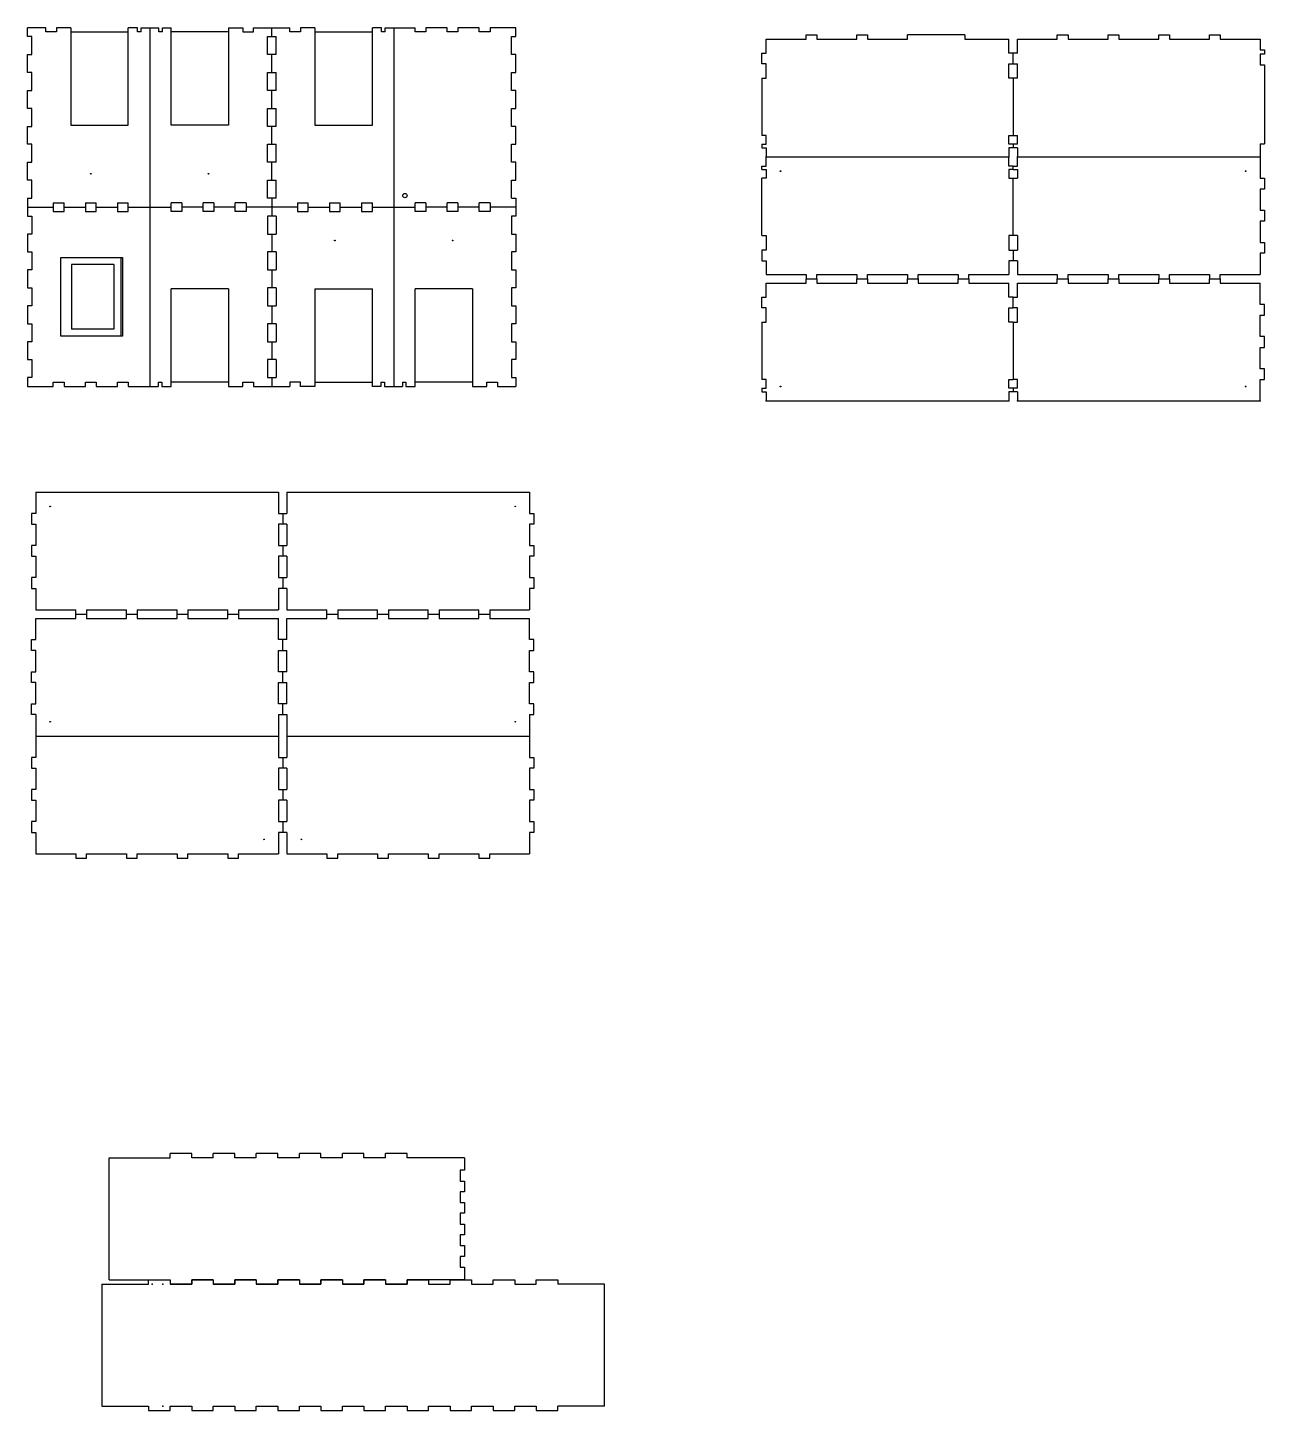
# Model space of a CAD drawing. Header units: centimetres. Extents: x 2033 to 2316, y 2004 to 2206.
# Drawn here: x 2143.6 to 2315.9, y 2013.2 to 2205.8 of the extents above; entities that cross this region are included whole.
import ezdxf

# ---------------------------------------------------------------- set-up
doc = ezdxf.new("R2010")
doc.units = ezdxf.units.CM

msp = doc.modelspace()

# ---------------------------------------------------------------- linework, layer by layer
for p, q in [((2143.62, 2204.57), (2143.62, 2205.82)), ((2146.14, 2205.82), (2143.62, 2205.82)), ((2144.22, 2204.57), (2143.62, 2204.57)), ((2144.22, 2202.07), (2144.22, 2204.57)), ((2146.14, 2205.22), (2146.14, 2205.82)), ((2147.64, 2205.22), (2146.14, 2205.22)), ((2149.64, 2205.82), (2147.64, 2205.82)), ((2147.64, 2205.82), (2147.64, 2205.22)), ((2149.64, 2205.82), (2149.64, 2192.22)), ((2149.64, 2205.22), (2157.64, 2205.22)), ((2157.64, 2192.22), (2157.64, 2205.82)), ((2158.92, 2205.82), (2157.64, 2205.82)), ((2158.92, 2205.22), (2158.92, 2205.82)), ((2159.42, 2205.22), (2158.92, 2205.22)), ((2159.42, 2205.22), (2159.42, 2205.82)), ((2159.42, 2205.82), (2161.89, 2205.82)), ((2160.62, 2205.82), (2160.62, 2155.82)), ((2161.89, 2205.22), (2161.89, 2205.82)), ((2162.39, 2205.22), (2161.89, 2205.22)), ((2162.39, 2205.22), (2162.39, 2205.82)), ((2162.39, 2205.82), (2163.59, 2205.82)), ((2163.59, 2192.22), (2163.59, 2205.82)), ((2171.59, 2205.22), (2163.59, 2205.22)), ((2171.59, 2205.82), (2171.59, 2192.22)), ((2171.59, 2205.82), (2173.59, 2205.82)), ((2173.59, 2205.82), (2173.59, 2205.22)), ((2173.59, 2205.22), (2175.09, 2205.22)), ((2175.09, 2205.22), (2175.09, 2205.82)), ((2175.09, 2205.82), (2180.14, 2205.82)), ((2177.02, 2202.07), (2177.02, 2204.57)), ((2177.02, 2204.57), (2178.22, 2204.57)), ((2177.62, 2204.57), (2177.62, 2205.82)), ((2178.22, 2202.07), (2178.22, 2204.57)), ((2180.14, 2205.22), (2180.14, 2205.82)), ((2181.64, 2205.22), (2180.14, 2205.22)), ((2183.64, 2205.82), (2181.64, 2205.82)), ((2181.64, 2205.82), (2181.64, 2205.22)), ((2183.64, 2205.82), (2183.64, 2192.22)), ((2183.64, 2205.22), (2191.64, 2205.22)), ((2191.64, 2192.22), (2191.64, 2205.82)), ((2192.92, 2205.82), (2191.64, 2205.82)), ((2192.92, 2205.22), (2192.92, 2205.82)), ((2193.42, 2205.22), (2192.92, 2205.22)), ((2193.42, 2205.22), (2193.42, 2205.82)), ((2193.42, 2205.82), (2197.59, 2205.82)), ((2194.62, 2205.82), (2194.62, 2155.82)), ((2197.59, 2205.22), (2197.59, 2205.82)), ((2199.09, 2205.22), (2197.59, 2205.22)), ((2202.07, 2205.82), (2199.09, 2205.82)), ((2199.09, 2205.82), (2199.09, 2205.22)), ((2202.07, 2205.22), (2202.07, 2205.82)), ((2203.57, 2205.22), (2202.07, 2205.22)), ((2206.54, 2205.82), (2203.57, 2205.82)), ((2203.57, 2205.82), (2203.57, 2205.22)), ((2206.54, 2205.22), (2206.54, 2205.82)), ((2208.04, 2205.22), (2206.54, 2205.22)), ((2211.62, 2205.82), (2208.04, 2205.82)), ((2208.04, 2205.82), (2208.04, 2205.22)), ((2211.02, 2202.07), (2211.02, 2204.57)), ((2211.02, 2204.57), (2211.62, 2204.57)), ((2211.62, 2204.57), (2211.62, 2205.82)), ((2246.51, 2204.22), (2252.07, 2204.22)), ((2246.51, 2202.29), (2246.51, 2204.22)), ((2252.07, 2204.22), (2252.07, 2204.82)), ((2252.07, 2204.82), (2253.57, 2204.82)), ((2253.57, 2204.82), (2253.57, 2204.22)), ((2253.57, 2204.22), (2259.13, 2204.22)), ((2259.13, 2204.22), (2259.13, 2204.82)), ((2259.13, 2204.82), (2260.63, 2204.82)), ((2260.63, 2204.82), (2260.63, 2204.22)), ((2260.63, 2204.22), (2266.19, 2204.22)), ((2266.19, 2204.22), (2266.19, 2204.82)), ((2274.19, 2204.82), (2266.19, 2204.82)), ((2274.19, 2204.82), (2274.19, 2204.22)), ((2274.19, 2204.22), (2280.31, 2204.22)), ((2280.31, 2202.29), (2280.31, 2204.22)), ((2281.51, 2204.22), (2287.07, 2204.22)), ((2281.51, 2202.29), (2281.51, 2204.22)), ((2287.07, 2204.22), (2287.07, 2204.82)), ((2287.07, 2204.82), (2288.57, 2204.82)), ((2288.57, 2204.82), (2288.57, 2204.22)), ((2288.57, 2204.22), (2294.13, 2204.22)), ((2294.13, 2204.22), (2294.13, 2204.82)), ((2294.13, 2204.82), (2295.63, 2204.82)), ((2295.63, 2204.82), (2295.63, 2204.22)), ((2295.63, 2204.22), (2301.19, 2204.22)), ((2301.19, 2204.22), (2301.19, 2204.82)), ((2301.19, 2204.82), (2302.69, 2204.82)), ((2302.69, 2204.82), (2302.69, 2204.22)), ((2302.69, 2204.22), (2308.25, 2204.22)), ((2308.25, 2204.22), (2308.25, 2204.82)), ((2308.25, 2204.82), (2309.75, 2204.82)), ((2309.75, 2204.82), (2309.75, 2204.22)), ((2309.75, 2204.22), (2315.31, 2204.22)), ((2315.31, 2204.22), (2315.31, 2202.72)), ((2143.62, 2199.57), (2143.62, 2202.07)), ((2143.62, 2202.07), (2144.22, 2202.07)), ((2178.22, 2202.07), (2177.02, 2202.07)), ((2177.62, 2199.57), (2177.62, 2202.07)), ((2211.62, 2202.07), (2211.02, 2202.07)), ((2211.62, 2199.57), (2211.62, 2202.07)), ((2245.91, 2200.79), (2245.91, 2202.29)), ((2245.91, 2202.29), (2246.51, 2202.29)), ((2281.51, 2202.29), (2280.31, 2202.29)), ((2280.91, 2200.79), (2280.91, 2202.29)), ((2315.31, 2202.72), (2315.91, 2202.72)), ((2315.91, 2202.12), (2315.31, 2202.12)), ((2315.31, 2202.12), (2315.31, 2200.62)), ((2315.91, 2202.72), (2315.91, 2202.12)), ((2246.51, 2200.79), (2245.91, 2200.79)), ((2246.51, 2198.79), (2246.51, 2200.79)), ((2280.31, 2198.79), (2280.31, 2200.79)), ((2280.31, 2200.79), (2281.51, 2200.79)), ((2281.51, 2198.79), (2281.51, 2200.79)), ((2315.31, 2200.62), (2315.91, 2200.62)), ((2315.91, 2200.62), (2315.91, 2189.62)), ((2144.22, 2199.57), (2143.62, 2199.57)), ((2144.22, 2197.07), (2144.22, 2199.57)), ((2177.02, 2197.07), (2177.02, 2199.57)), ((2177.02, 2199.57), (2178.22, 2199.57)), ((2178.22, 2197.07), (2178.22, 2199.57)), ((2211.02, 2197.07), (2211.02, 2199.57)), ((2211.02, 2199.57), (2211.62, 2199.57)), ((2245.91, 2198.79), (2245.91, 2190.79)), ((2245.91, 2198.79), (2246.51, 2198.79)), ((2281.51, 2198.79), (2280.31, 2198.79)), ((2280.91, 2198.79), (2280.91, 2190.79)), ((2143.62, 2194.57), (2143.62, 2197.07)), ((2143.62, 2197.07), (2144.22, 2197.07)), ((2178.22, 2197.07), (2177.02, 2197.07)), ((2177.62, 2194.57), (2177.62, 2197.07)), ((2211.62, 2197.07), (2211.02, 2197.07)), ((2211.62, 2194.57), (2211.62, 2197.07)), ((2144.22, 2194.57), (2143.62, 2194.57)), ((2144.22, 2192.07), (2144.22, 2194.57)), ((2177.02, 2192.07), (2177.02, 2194.57)), ((2177.02, 2194.57), (2178.22, 2194.57)), ((2178.22, 2192.07), (2178.22, 2194.57)), ((2211.02, 2192.07), (2211.02, 2194.57)), ((2211.02, 2194.57), (2211.62, 2194.57)), ((2143.62, 2189.57), (2143.62, 2192.07)), ((2143.62, 2192.07), (2144.22, 2192.07)), ((2149.64, 2192.22), (2157.64, 2192.22)), ((2171.59, 2192.22), (2163.59, 2192.22)), ((2178.22, 2192.07), (2177.02, 2192.07)), ((2177.62, 2189.57), (2177.62, 2192.07)), ((2183.64, 2192.22), (2191.64, 2192.22)), ((2211.62, 2192.07), (2211.02, 2192.07)), ((2211.62, 2189.57), (2211.62, 2192.07)), ((2246.51, 2190.79), (2245.91, 2190.79)), ((2246.51, 2189.59), (2246.51, 2190.79)), ((2280.31, 2190.79), (2281.51, 2190.79)), ((2280.31, 2189.59), (2280.31, 2190.79)), ((2281.51, 2189.59), (2281.51, 2190.79)), ((2144.22, 2189.57), (2143.62, 2189.57)), ((2144.22, 2187.07), (2144.22, 2189.57)), ((2177.02, 2187.07), (2177.02, 2189.57)), ((2177.02, 2189.57), (2178.22, 2189.57)), ((2178.22, 2187.07), (2178.22, 2189.57)), ((2211.02, 2187.07), (2211.02, 2189.57)), ((2211.02, 2189.57), (2211.62, 2189.57)), ((2245.91, 2189.59), (2245.91, 2189.09)), ((2245.91, 2189.59), (2246.51, 2189.59)), ((2245.91, 2189.09), (2246.51, 2189.09)), ((2246.51, 2189.09), (2246.51, 2187.82)), ((2281.51, 2189.59), (2280.31, 2189.59)), ((2281.51, 2189.09), (2280.31, 2189.09)), ((2280.31, 2189.09), (2280.31, 2187.82)), ((2280.91, 2189.59), (2280.91, 2189.09)), ((2281.51, 2189.09), (2281.51, 2187.82)), ((2315.31, 2189.62), (2315.31, 2187.82)), ((2315.31, 2189.62), (2315.91, 2189.62)), ((2143.62, 2184.57), (2143.62, 2187.07)), ((2143.62, 2187.07), (2144.22, 2187.07)), ((2178.22, 2187.07), (2177.02, 2187.07)), ((2177.62, 2184.57), (2177.62, 2187.07)), ((2211.62, 2187.07), (2211.02, 2187.07)), ((2211.62, 2184.57), (2211.62, 2187.07)), ((2246.51, 2187.82), (2280.31, 2187.82)), ((2246.51, 2186.54), (2246.51, 2187.82)), ((2280.31, 2186.54), (2280.31, 2187.82)), ((2281.51, 2187.82), (2315.31, 2187.82)), ((2281.51, 2186.54), (2281.51, 2187.82)), ((2315.31, 2187.82), (2315.31, 2184.84)), ((2245.91, 2186.04), (2245.91, 2186.54)), ((2245.91, 2186.54), (2246.51, 2186.54)), ((2245.91, 2186.04), (2246.51, 2186.04)), ((2246.51, 2184.84), (2245.91, 2184.84)), ((2245.91, 2176.84), (2245.91, 2184.84)), ((2246.51, 2186.04), (2246.51, 2184.84)), ((2280.91, 2186.54), (2280.31, 2186.54)), ((2280.91, 2186.04), (2280.31, 2186.04)), ((2280.31, 2186.04), (2280.31, 2184.84)), ((2280.31, 2184.84), (2281.51, 2184.84)), ((2280.91, 2186.04), (2280.91, 2186.54)), ((2280.91, 2186.54), (2281.51, 2186.54)), ((2280.91, 2186.04), (2281.51, 2186.04)), ((2280.91, 2176.84), (2280.91, 2184.84)), ((2281.51, 2186.04), (2281.51, 2184.84)), ((2315.31, 2184.84), (2315.91, 2184.84)), ((2315.91, 2184.84), (2315.91, 2183.34)), ((2144.22, 2184.57), (2143.62, 2184.57)), ((2144.22, 2182.07), (2144.22, 2184.57)), ((2177.02, 2182.07), (2177.02, 2184.57)), ((2177.02, 2184.57), (2178.22, 2184.57)), ((2178.22, 2182.07), (2178.22, 2184.57)), ((2211.02, 2182.07), (2211.02, 2184.57)), ((2211.02, 2184.57), (2211.62, 2184.57)), ((2315.91, 2183.34), (2315.31, 2183.34)), ((2315.31, 2183.34), (2315.31, 2180.37)), ((2143.62, 2182.07), (2143.62, 2179.57)), ((2143.62, 2182.07), (2144.22, 2182.07)), ((2147.19, 2181.42), (2147.19, 2180.22)), ((2147.19, 2181.42), (2148.69, 2181.42)), ((2148.69, 2180.22), (2148.69, 2181.42)), ((2151.67, 2181.42), (2151.67, 2180.22)), ((2151.67, 2181.42), (2153.17, 2181.42)), ((2153.17, 2180.22), (2153.17, 2181.42)), ((2156.14, 2181.42), (2156.14, 2180.22)), ((2156.14, 2181.42), (2157.64, 2181.42)), ((2157.64, 2180.22), (2157.64, 2181.42)), ((2163.59, 2180.22), (2163.59, 2181.42)), ((2165.09, 2181.42), (2163.59, 2181.42)), ((2165.09, 2181.42), (2165.09, 2180.22)), ((2168.07, 2180.22), (2168.07, 2181.42)), ((2169.57, 2181.42), (2168.07, 2181.42)), ((2169.57, 2181.42), (2169.57, 2180.22)), ((2172.54, 2180.22), (2172.54, 2181.42)), ((2174.04, 2181.42), (2172.54, 2181.42)), ((2174.04, 2181.42), (2174.04, 2180.22)), ((2178.22, 2182.07), (2177.02, 2182.07)), ((2177.62, 2182.07), (2177.62, 2179.57)), ((2181.19, 2181.42), (2181.19, 2180.22)), ((2181.19, 2181.42), (2182.69, 2181.42)), ((2182.69, 2180.22), (2182.69, 2181.42)), ((2185.67, 2181.42), (2185.67, 2180.22)), ((2185.67, 2181.42), (2187.17, 2181.42)), ((2187.17, 2180.22), (2187.17, 2181.42)), ((2190.14, 2181.42), (2190.14, 2180.22)), ((2190.14, 2181.42), (2191.64, 2181.42)), ((2191.64, 2180.22), (2191.64, 2181.42)), ((2197.59, 2180.22), (2197.59, 2181.42)), ((2199.09, 2181.42), (2197.59, 2181.42)), ((2199.09, 2181.42), (2199.09, 2180.22)), ((2202.07, 2180.22), (2202.07, 2181.42)), ((2203.57, 2181.42), (2202.07, 2181.42)), ((2203.57, 2181.42), (2203.57, 2180.22)), ((2206.54, 2180.22), (2206.54, 2181.42)), ((2208.04, 2181.42), (2206.54, 2181.42)), ((2208.04, 2181.42), (2208.04, 2180.22)), ((2211.02, 2182.07), (2211.62, 2182.07)), ((2211.62, 2182.07), (2211.62, 2179.57)), ((2143.62, 2180.82), (2147.19, 2180.82)), ((2143.62, 2179.57), (2144.22, 2179.57)), ((2144.22, 2179.57), (2144.22, 2177.07)), ((2147.19, 2180.22), (2148.69, 2180.22)), ((2148.69, 2180.82), (2151.67, 2180.82)), ((2151.67, 2180.22), (2153.17, 2180.22)), ((2153.17, 2180.82), (2156.14, 2180.82)), ((2156.14, 2180.22), (2157.64, 2180.22)), ((2157.64, 2180.82), (2163.59, 2180.82)), ((2165.09, 2180.22), (2163.59, 2180.22)), ((2168.07, 2180.82), (2165.09, 2180.82)), ((2169.57, 2180.22), (2168.07, 2180.22)), ((2172.54, 2180.82), (2169.57, 2180.82)), ((2174.04, 2180.22), (2172.54, 2180.22)), ((2181.19, 2180.82), (2174.04, 2180.82)), ((2178.22, 2179.57), (2177.02, 2179.57)), ((2177.02, 2179.57), (2177.02, 2177.07)), ((2178.22, 2179.57), (2178.22, 2177.07)), ((2181.19, 2180.22), (2182.69, 2180.22)), ((2182.69, 2180.82), (2185.67, 2180.82)), ((2185.67, 2180.22), (2187.17, 2180.22)), ((2187.17, 2180.82), (2190.14, 2180.82)), ((2190.14, 2180.22), (2191.64, 2180.22)), ((2191.64, 2180.82), (2197.59, 2180.82)), ((2199.09, 2180.22), (2197.59, 2180.22)), ((2202.07, 2180.82), (2199.09, 2180.82)), ((2203.57, 2180.22), (2202.07, 2180.22)), ((2206.54, 2180.82), (2203.57, 2180.82)), ((2208.04, 2180.22), (2206.54, 2180.22)), ((2211.62, 2180.82), (2208.04, 2180.82)), ((2211.62, 2179.57), (2211.02, 2179.57)), ((2211.02, 2179.57), (2211.02, 2177.07)), ((2315.31, 2180.37), (2315.91, 2180.37)), ((2315.91, 2180.37), (2315.91, 2178.87)), ((2144.22, 2177.07), (2143.62, 2177.07)), ((2143.62, 2177.07), (2143.62, 2174.57)), ((2177.02, 2177.07), (2178.22, 2177.07)), ((2177.62, 2177.07), (2177.62, 2174.57)), ((2211.02, 2177.07), (2211.62, 2177.07)), ((2211.62, 2177.07), (2211.62, 2174.57)), ((2315.91, 2178.87), (2315.31, 2178.87)), ((2315.31, 2178.87), (2315.31, 2175.89)), ((2245.91, 2176.84), (2246.51, 2176.84)), ((2246.51, 2176.84), (2246.51, 2174.84)), ((2281.51, 2176.84), (2280.31, 2176.84)), ((2280.31, 2176.84), (2280.31, 2174.84)), ((2281.51, 2176.84), (2281.51, 2174.84)), ((2315.31, 2175.89), (2315.91, 2175.89)), ((2315.91, 2175.89), (2315.91, 2174.39)), ((2143.62, 2174.57), (2144.22, 2174.57)), ((2144.22, 2174.57), (2144.22, 2172.07)), ((2148.22, 2162.82), (2148.22, 2173.82)), ((2148.22, 2173.82), (2156.82, 2173.82)), ((2156.62, 2173.82), (2156.62, 2162.82)), ((2156.82, 2173.82), (2156.82, 2162.82)), ((2178.22, 2174.57), (2177.02, 2174.57)), ((2177.02, 2174.57), (2177.02, 2172.07)), ((2178.22, 2174.57), (2178.22, 2172.07)), ((2211.62, 2174.57), (2211.02, 2174.57)), ((2211.02, 2174.57), (2211.02, 2172.07)), ((2246.51, 2174.84), (2245.91, 2174.84)), ((2245.91, 2174.84), (2245.91, 2173.34)), ((2245.91, 2173.34), (2246.51, 2173.34)), ((2246.51, 2173.34), (2246.51, 2171.42)), ((2280.31, 2174.84), (2281.51, 2174.84)), ((2281.51, 2173.34), (2280.31, 2173.34)), ((2280.31, 2173.34), (2280.31, 2171.42)), ((2280.91, 2174.84), (2280.91, 2173.34)), ((2281.51, 2173.34), (2281.51, 2171.42)), ((2315.91, 2174.39), (2315.31, 2174.39)), ((2315.31, 2174.39), (2315.31, 2171.42)), ((2144.22, 2172.07), (2143.62, 2172.07)), ((2143.62, 2172.07), (2143.62, 2169.57)), ((2155.62, 2172.82), (2149.72, 2172.82)), ((2149.72, 2172.82), (2149.72, 2163.82)), ((2155.62, 2172.82), (2155.62, 2163.82)), ((2177.02, 2172.07), (2178.22, 2172.07)), ((2177.62, 2172.07), (2177.62, 2169.57)), ((2211.02, 2172.07), (2211.62, 2172.07)), ((2211.62, 2172.07), (2211.62, 2169.57)), ((2246.51, 2171.42), (2252.07, 2171.42)), ((2252.07, 2171.42), (2252.07, 2170.82)), ((2253.57, 2170.82), (2253.57, 2171.42)), ((2253.57, 2171.42), (2259.13, 2171.42)), ((2259.13, 2171.42), (2259.13, 2170.82)), ((2260.63, 2170.82), (2260.63, 2171.42)), ((2260.63, 2171.42), (2266.19, 2171.42)), ((2266.19, 2171.42), (2266.19, 2170.82)), ((2267.69, 2170.82), (2267.69, 2171.42)), ((2267.69, 2171.42), (2273.25, 2171.42)), ((2273.25, 2171.42), (2273.25, 2170.82)), ((2274.75, 2170.82), (2274.75, 2171.42)), ((2274.75, 2171.42), (2280.31, 2171.42)), ((2281.51, 2171.42), (2287.07, 2171.42)), ((2287.07, 2171.42), (2287.07, 2170.82)), ((2288.57, 2170.82), (2288.57, 2171.42)), ((2288.57, 2171.42), (2294.13, 2171.42)), ((2294.13, 2171.42), (2294.13, 2170.82)), ((2295.63, 2170.82), (2295.63, 2171.42)), ((2295.63, 2171.42), (2301.19, 2171.42)), ((2301.19, 2171.42), (2301.19, 2170.82)), ((2302.69, 2170.82), (2302.69, 2171.42)), ((2302.69, 2171.42), (2308.25, 2171.42)), ((2308.25, 2171.42), (2308.25, 2170.82)), ((2309.75, 2170.82), (2309.75, 2171.42)), ((2309.75, 2171.42), (2315.31, 2171.42)), ((2143.62, 2169.57), (2144.22, 2169.57)), ((2144.22, 2169.57), (2144.22, 2167.07)), ((2163.59, 2155.82), (2163.59, 2169.42)), ((2171.59, 2169.42), (2163.59, 2169.42)), ((2171.59, 2169.42), (2171.59, 2155.82)), ((2178.22, 2169.57), (2177.02, 2169.57)), ((2177.02, 2169.57), (2177.02, 2167.07)), ((2178.22, 2169.57), (2178.22, 2167.07)), ((2183.64, 2169.42), (2191.64, 2169.42)), ((2183.64, 2169.42), (2183.64, 2155.82)), ((2191.64, 2155.82), (2191.64, 2169.42)), ((2197.59, 2155.82), (2197.59, 2169.42)), ((2205.59, 2169.42), (2197.59, 2169.42)), ((2205.59, 2169.42), (2205.59, 2155.82)), ((2211.62, 2169.57), (2211.02, 2169.57)), ((2211.02, 2169.57), (2211.02, 2167.07)), ((2246.51, 2170.22), (2252.07, 2170.22)), ((2246.51, 2168.29), (2246.51, 2170.22)), ((2252.07, 2170.82), (2253.57, 2170.82)), ((2252.07, 2170.22), (2252.07, 2170.82)), ((2253.57, 2170.82), (2253.57, 2170.22)), ((2253.57, 2170.22), (2259.13, 2170.22)), ((2259.13, 2170.82), (2260.63, 2170.82)), ((2259.13, 2170.22), (2259.13, 2170.82)), ((2260.63, 2170.82), (2260.63, 2170.22)), ((2260.63, 2170.22), (2266.19, 2170.22)), ((2266.19, 2170.82), (2267.69, 2170.82)), ((2266.19, 2170.22), (2266.19, 2170.82)), ((2267.69, 2170.82), (2267.69, 2170.22)), ((2267.69, 2170.22), (2273.25, 2170.22)), ((2273.25, 2170.82), (2274.75, 2170.82)), ((2273.25, 2170.22), (2273.25, 2170.82)), ((2274.75, 2170.82), (2274.75, 2170.22)), ((2274.75, 2170.22), (2280.31, 2170.22)), ((2280.31, 2168.29), (2280.31, 2170.22)), ((2281.51, 2170.22), (2287.07, 2170.22)), ((2281.51, 2168.29), (2281.51, 2170.22)), ((2287.07, 2170.82), (2288.57, 2170.82)), ((2287.07, 2170.22), (2287.07, 2170.82)), ((2288.57, 2170.82), (2288.57, 2170.22)), ((2288.57, 2170.22), (2294.13, 2170.22)), ((2294.13, 2170.82), (2295.63, 2170.82)), ((2294.13, 2170.22), (2294.13, 2170.82)), ((2295.63, 2170.82), (2295.63, 2170.22)), ((2295.63, 2170.22), (2301.19, 2170.22)), ((2301.19, 2170.82), (2302.69, 2170.82)), ((2301.19, 2170.22), (2301.19, 2170.82)), ((2302.69, 2170.82), (2302.69, 2170.22)), ((2302.69, 2170.22), (2308.25, 2170.22)), ((2308.25, 2170.82), (2309.75, 2170.82)), ((2308.25, 2170.22), (2308.25, 2170.82)), ((2309.75, 2170.82), (2309.75, 2170.22)), ((2309.75, 2170.22), (2315.31, 2170.22)), ((2315.31, 2167.24), (2315.31, 2170.22)), ((2245.91, 2166.79), (2245.91, 2168.29)), ((2245.91, 2168.29), (2246.51, 2168.29)), ((2280.91, 2168.29), (2280.31, 2168.29)), ((2280.91, 2166.79), (2280.91, 2168.29)), ((2280.91, 2168.29), (2281.51, 2168.29)), ((2144.22, 2167.07), (2143.62, 2167.07)), ((2143.62, 2167.07), (2143.62, 2164.57)), ((2177.02, 2167.07), (2178.22, 2167.07)), ((2177.62, 2167.07), (2177.62, 2164.57)), ((2211.02, 2167.07), (2211.62, 2167.07)), ((2211.62, 2167.07), (2211.62, 2164.57)), ((2246.51, 2166.79), (2245.91, 2166.79)), ((2246.51, 2164.79), (2246.51, 2166.79)), ((2280.31, 2164.79), (2280.31, 2166.79)), ((2280.31, 2166.79), (2280.91, 2166.79)), ((2281.51, 2166.79), (2280.91, 2166.79)), ((2281.51, 2164.79), (2281.51, 2166.79)), ((2315.91, 2167.24), (2315.31, 2167.24)), ((2315.31, 2162.77), (2315.31, 2165.74)), ((2315.31, 2165.74), (2315.91, 2165.74)), ((2315.91, 2165.74), (2315.91, 2167.24)), ((2143.62, 2164.57), (2144.22, 2164.57)), ((2144.22, 2164.57), (2144.22, 2162.07)), ((2155.62, 2163.82), (2149.72, 2163.82)), ((2178.22, 2164.57), (2177.02, 2164.57)), ((2177.02, 2164.57), (2177.02, 2162.07)), ((2178.22, 2164.57), (2178.22, 2162.07)), ((2211.62, 2164.57), (2211.02, 2164.57)), ((2211.02, 2164.57), (2211.02, 2162.07)), ((2245.91, 2164.79), (2245.91, 2156.79)), ((2245.91, 2164.79), (2246.51, 2164.79)), ((2280.91, 2164.79), (2280.31, 2164.79)), ((2280.91, 2164.79), (2280.91, 2156.79)), ((2280.91, 2164.79), (2281.51, 2164.79)), ((2144.22, 2162.07), (2143.62, 2162.07)), ((2143.62, 2162.07), (2143.62, 2159.57)), ((2156.82, 2162.82), (2148.22, 2162.82)), ((2177.02, 2162.07), (2178.22, 2162.07)), ((2177.62, 2162.07), (2177.62, 2159.57)), ((2211.02, 2162.07), (2211.62, 2162.07)), ((2211.62, 2162.07), (2211.62, 2159.57)), ((2315.91, 2162.77), (2315.31, 2162.77)), ((2315.91, 2161.27), (2315.91, 2162.77)), ((2315.31, 2158.29), (2315.31, 2161.27)), ((2315.31, 2161.27), (2315.91, 2161.27)), ((2143.62, 2159.57), (2144.22, 2159.57)), ((2144.22, 2159.57), (2144.22, 2157.07)), ((2178.22, 2159.57), (2177.02, 2159.57)), ((2177.02, 2159.57), (2177.02, 2157.07)), ((2178.22, 2159.57), (2178.22, 2157.07)), ((2211.62, 2159.57), (2211.02, 2159.57)), ((2211.02, 2159.57), (2211.02, 2157.07)), ((2315.91, 2158.29), (2315.31, 2158.29)), ((2315.91, 2156.79), (2315.91, 2158.29)), ((2144.22, 2157.07), (2143.62, 2157.07)), ((2143.62, 2157.07), (2143.62, 2155.82)), ((2143.62, 2155.82), (2147.19, 2155.82)), ((2147.19, 2155.82), (2147.19, 2156.42)), ((2147.19, 2156.42), (2148.69, 2156.42)), ((2148.69, 2156.42), (2148.69, 2155.82)), ((2148.69, 2155.82), (2151.67, 2155.82)), ((2151.67, 2155.82), (2151.67, 2156.42)), ((2151.67, 2156.42), (2153.17, 2156.42)), ((2153.17, 2156.42), (2153.17, 2155.82)), ((2153.17, 2155.82), (2156.14, 2155.82)), ((2156.14, 2155.82), (2156.14, 2156.42)), ((2156.14, 2156.42), (2157.64, 2156.42)), ((2157.64, 2156.42), (2157.64, 2155.82)), ((2157.64, 2155.82), (2161.82, 2155.82)), ((2161.82, 2156.42), (2162.32, 2156.42)), ((2161.82, 2156.42), (2161.82, 2155.82)), ((2162.32, 2156.42), (2162.32, 2155.82)), ((2162.32, 2155.82), (2163.59, 2155.82)), ((2171.59, 2156.42), (2163.59, 2156.42)), ((2171.59, 2155.82), (2173.59, 2155.82)), ((2173.59, 2155.82), (2173.59, 2156.42)), ((2173.59, 2156.42), (2175.09, 2156.42)), ((2175.09, 2156.42), (2175.09, 2155.82)), ((2175.09, 2155.82), (2180.14, 2155.82)), ((2177.02, 2157.07), (2178.22, 2157.07)), ((2177.62, 2157.07), (2177.62, 2155.82)), ((2181.64, 2156.42), (2180.14, 2156.42)), ((2180.14, 2156.42), (2180.14, 2155.82)), ((2181.64, 2155.82), (2181.64, 2156.42)), ((2183.64, 2155.82), (2181.64, 2155.82)), ((2183.64, 2156.42), (2191.64, 2156.42)), ((2192.84, 2155.82), (2191.64, 2155.82)), ((2192.84, 2156.42), (2193.34, 2156.42)), ((2192.84, 2156.42), (2192.84, 2155.82)), ((2193.34, 2156.42), (2193.34, 2155.82)), ((2193.34, 2155.82), (2195.82, 2155.82)), ((2195.82, 2156.42), (2196.32, 2156.42)), ((2195.82, 2156.42), (2195.82, 2155.82)), ((2196.32, 2156.42), (2196.32, 2155.82)), ((2196.32, 2155.82), (2197.59, 2155.82)), ((2205.59, 2156.42), (2197.59, 2156.42)), ((2205.59, 2155.82), (2207.59, 2155.82)), ((2207.59, 2155.82), (2207.59, 2156.42)), ((2207.59, 2156.42), (2209.09, 2156.42)), ((2209.09, 2156.42), (2209.09, 2155.82)), ((2209.09, 2155.82), (2211.62, 2155.82)), ((2211.02, 2157.07), (2211.62, 2157.07)), ((2211.62, 2157.07), (2211.62, 2155.82)), ((2246.51, 2156.79), (2245.91, 2156.79)), ((2246.51, 2155.59), (2246.51, 2156.79)), ((2280.31, 2156.79), (2280.91, 2156.79)), ((2280.31, 2155.59), (2280.31, 2156.79)), ((2281.51, 2156.79), (2280.91, 2156.79)), ((2281.51, 2155.59), (2281.51, 2156.79)), ((2315.31, 2153.82), (2315.31, 2156.79)), ((2315.31, 2156.79), (2315.91, 2156.79)), ((2245.91, 2155.59), (2245.91, 2155.09)), ((2245.91, 2155.59), (2246.51, 2155.59)), ((2245.91, 2155.09), (2246.51, 2155.09)), ((2246.51, 2155.09), (2246.51, 2153.82)), ((2281.51, 2155.59), (2280.31, 2155.59)), ((2281.51, 2155.09), (2280.31, 2155.09)), ((2280.31, 2155.09), (2280.31, 2153.82)), ((2280.91, 2155.59), (2280.91, 2155.09)), ((2281.51, 2155.09), (2281.51, 2153.82)), ((2246.51, 2153.82), (2280.31, 2153.82)), ((2281.51, 2153.82), (2315.31, 2153.82)), ((2144.75, 2141.12), (2178.55, 2141.12)), ((2144.75, 2141.12), (2144.75, 2138.15)), ((2178.55, 2141.12), (2178.55, 2138.15)), ((2179.75, 2141.12), (2213.55, 2141.12)), ((2179.75, 2141.12), (2179.75, 2138.15)), ((2213.55, 2141.12), (2213.55, 2138.15)), ((2144.75, 2138.15), (2144.15, 2138.15)), ((2144.15, 2138.15), (2144.15, 2136.65)), ((2144.15, 2136.65), (2144.75, 2136.65)), ((2144.75, 2136.65), (2144.75, 2133.67)), ((2178.55, 2138.15), (2179.75, 2138.15)), ((2179.75, 2136.65), (2178.55, 2136.65)), ((2178.55, 2136.65), (2178.55, 2133.67)), ((2179.15, 2138.15), (2179.15, 2136.65)), ((2179.75, 2136.65), (2179.75, 2133.67)), ((2213.55, 2138.15), (2214.15, 2138.15)), ((2214.15, 2136.65), (2213.55, 2136.65)), ((2213.55, 2136.65), (2213.55, 2133.67)), ((2214.15, 2138.15), (2214.15, 2136.65)), ((2144.75, 2133.67), (2144.15, 2133.67)), ((2144.15, 2133.67), (2144.15, 2132.17)), ((2178.55, 2133.67), (2179.75, 2133.67)), ((2179.15, 2133.67), (2179.15, 2132.17)), ((2213.55, 2133.67), (2214.15, 2133.67)), ((2214.15, 2133.67), (2214.15, 2132.17)), ((2144.15, 2132.17), (2144.75, 2132.17)), ((2144.75, 2132.17), (2144.75, 2129.2)), ((2179.75, 2132.17), (2178.55, 2132.17)), ((2178.55, 2132.17), (2178.55, 2129.2)), ((2179.75, 2132.17), (2179.75, 2129.2)), ((2214.15, 2132.17), (2213.55, 2132.17)), ((2213.55, 2132.17), (2213.55, 2129.2)), ((2144.75, 2129.2), (2144.15, 2129.2)), ((2144.15, 2129.2), (2144.15, 2127.7)), ((2178.55, 2129.2), (2179.75, 2129.2)), ((2179.15, 2129.2), (2179.15, 2127.7)), ((2213.55, 2129.2), (2214.15, 2129.2)), ((2214.15, 2129.2), (2214.15, 2127.7)), ((2144.15, 2127.7), (2144.75, 2127.7)), ((2144.75, 2127.7), (2144.75, 2124.72)), ((2179.75, 2127.7), (2178.55, 2127.7)), ((2178.55, 2127.7), (2178.55, 2124.72)), ((2179.75, 2127.7), (2179.75, 2124.72)), ((2214.15, 2127.7), (2213.55, 2127.7)), ((2213.55, 2127.7), (2213.55, 2124.72)), ((2144.75, 2124.72), (2150.31, 2124.72)), ((2144.75, 2120.55), (2144.75, 2123.52)), ((2144.75, 2123.52), (2150.31, 2123.52)), ((2150.31, 2123.52), (2150.31, 2124.72)), ((2150.31, 2124.12), (2151.81, 2124.12)), ((2151.81, 2124.72), (2157.37, 2124.72)), ((2151.81, 2124.72), (2151.81, 2123.52)), ((2151.81, 2123.52), (2157.37, 2123.52)), ((2157.37, 2123.52), (2157.37, 2124.72)), ((2157.37, 2124.12), (2158.87, 2124.12)), ((2158.87, 2124.72), (2164.43, 2124.72)), ((2158.87, 2124.72), (2158.87, 2123.52)), ((2158.87, 2123.52), (2164.43, 2123.52)), ((2164.43, 2123.52), (2164.43, 2124.72)), ((2164.43, 2124.12), (2165.93, 2124.12)), ((2165.93, 2124.72), (2171.49, 2124.72)), ((2165.93, 2124.72), (2165.93, 2123.52)), ((2165.93, 2123.52), (2171.49, 2123.52)), ((2171.49, 2123.52), (2171.49, 2124.72)), ((2171.49, 2124.12), (2172.99, 2124.12)), ((2172.99, 2124.72), (2178.55, 2124.72)), ((2172.99, 2124.72), (2172.99, 2123.52)), ((2172.99, 2123.52), (2178.55, 2123.52)), ((2178.55, 2120.55), (2178.55, 2123.52)), ((2179.75, 2124.72), (2185.31, 2124.72)), ((2179.75, 2120.55), (2179.75, 2123.52)), ((2179.75, 2123.52), (2185.31, 2123.52)), ((2185.31, 2123.52), (2185.31, 2124.72)), ((2185.31, 2124.12), (2186.81, 2124.12)), ((2186.81, 2124.72), (2192.37, 2124.72)), ((2186.81, 2124.72), (2186.81, 2123.52)), ((2186.81, 2123.52), (2192.37, 2123.52)), ((2192.37, 2123.52), (2192.37, 2124.72)), ((2192.37, 2124.12), (2193.87, 2124.12)), ((2193.87, 2124.72), (2199.43, 2124.72)), ((2193.87, 2124.72), (2193.87, 2123.52)), ((2193.87, 2123.52), (2199.43, 2123.52)), ((2199.43, 2123.52), (2199.43, 2124.72)), ((2199.43, 2124.12), (2200.93, 2124.12)), ((2200.93, 2124.72), (2206.49, 2124.72)), ((2200.93, 2124.72), (2200.93, 2123.52)), ((2200.93, 2123.52), (2206.49, 2123.52)), ((2206.49, 2123.52), (2206.49, 2124.72)), ((2206.49, 2124.12), (2207.99, 2124.12)), ((2207.99, 2124.72), (2213.55, 2124.72)), ((2207.99, 2124.72), (2207.99, 2123.52)), ((2207.99, 2123.52), (2213.55, 2123.52)), ((2213.55, 2120.55), (2213.55, 2123.52)), ((2144.15, 2119.05), (2144.15, 2120.55)), ((2144.15, 2120.55), (2144.75, 2120.55)), ((2179.75, 2120.55), (2178.55, 2120.55)), ((2179.15, 2119.05), (2179.15, 2120.55)), ((2214.15, 2120.55), (2213.55, 2120.55)), ((2214.15, 2119.05), (2214.15, 2120.55)), ((2144.75, 2119.05), (2144.15, 2119.05)), ((2144.75, 2116.07), (2144.75, 2119.05)), ((2178.55, 2116.07), (2178.55, 2119.05)), ((2178.55, 2119.05), (2179.75, 2119.05)), ((2179.75, 2116.07), (2179.75, 2119.05)), ((2213.55, 2116.07), (2213.55, 2119.05)), ((2213.55, 2119.05), (2214.15, 2119.05)), ((2144.15, 2114.57), (2144.15, 2116.07)), ((2144.15, 2116.07), (2144.75, 2116.07)), ((2179.75, 2116.07), (2178.55, 2116.07)), ((2179.15, 2114.57), (2179.15, 2116.07)), ((2214.15, 2116.07), (2213.55, 2116.07)), ((2214.15, 2114.57), (2214.15, 2116.07)), ((2144.75, 2114.57), (2144.15, 2114.57)), ((2144.75, 2111.6), (2144.75, 2114.57)), ((2178.55, 2111.6), (2178.55, 2114.57)), ((2178.55, 2114.57), (2179.75, 2114.57)), ((2179.75, 2111.6), (2179.75, 2114.57)), ((2213.55, 2111.6), (2213.55, 2114.57)), ((2213.55, 2114.57), (2214.15, 2114.57)), ((2144.15, 2110.1), (2144.15, 2111.6)), ((2144.15, 2111.6), (2144.75, 2111.6)), ((2179.75, 2111.6), (2178.55, 2111.6)), ((2179.15, 2110.1), (2179.15, 2111.6)), ((2214.15, 2111.6), (2213.55, 2111.6)), ((2214.15, 2110.1), (2214.15, 2111.6)), ((2144.75, 2110.1), (2144.15, 2110.1)), ((2144.75, 2110.1), (2144.75, 2104.15)), ((2178.55, 2110.1), (2179.75, 2110.1)), ((2178.55, 2110.1), (2178.55, 2104.15)), ((2179.75, 2110.1), (2179.75, 2104.15)), ((2213.55, 2110.1), (2214.15, 2110.1)), ((2213.55, 2110.1), (2213.55, 2104.15)), ((2144.75, 2107.12), (2178.55, 2107.12)), ((2179.75, 2107.12), (2213.55, 2107.12)), ((2144.75, 2104.15), (2144.15, 2104.15)), ((2144.15, 2104.15), (2144.15, 2102.65)), ((2178.55, 2104.15), (2179.75, 2104.15)), ((2179.15, 2104.15), (2179.15, 2102.65)), ((2213.55, 2104.15), (2214.15, 2104.15)), ((2214.15, 2104.15), (2214.15, 2102.65)), ((2144.15, 2102.65), (2144.75, 2102.65)), ((2144.75, 2102.65), (2144.75, 2099.67)), ((2179.75, 2102.65), (2178.55, 2102.65)), ((2178.55, 2102.65), (2178.55, 2099.67)), ((2179.75, 2102.65), (2179.75, 2099.67)), ((2214.15, 2102.65), (2213.55, 2102.65)), ((2213.55, 2102.65), (2213.55, 2099.67)), ((2144.75, 2099.67), (2144.15, 2099.67)), ((2144.15, 2099.67), (2144.15, 2098.17)), ((2144.15, 2098.17), (2144.75, 2098.17)), ((2144.75, 2098.17), (2144.75, 2095.2)), ((2178.55, 2099.67), (2179.75, 2099.67)), ((2179.75, 2098.17), (2178.55, 2098.17)), ((2178.55, 2098.17), (2178.55, 2095.2)), ((2179.15, 2099.67), (2179.15, 2098.17)), ((2179.75, 2098.17), (2179.75, 2095.2)), ((2213.55, 2099.67), (2214.15, 2099.67)), ((2214.15, 2098.17), (2213.55, 2098.17)), ((2213.55, 2098.17), (2213.55, 2095.2)), ((2214.15, 2099.67), (2214.15, 2098.17)), ((2144.75, 2095.2), (2144.15, 2095.2)), ((2144.15, 2095.2), (2144.15, 2093.7)), ((2178.55, 2095.2), (2179.75, 2095.2)), ((2179.15, 2095.2), (2179.15, 2093.7)), ((2213.55, 2095.2), (2214.15, 2095.2)), ((2214.15, 2095.2), (2214.15, 2093.7)), ((2144.15, 2093.7), (2144.75, 2093.7)), ((2144.75, 2093.7), (2144.75, 2090.72)), ((2179.75, 2093.7), (2178.55, 2093.7)), ((2178.55, 2093.7), (2178.55, 2090.72)), ((2179.75, 2093.7), (2179.75, 2090.72)), ((2214.15, 2093.7), (2213.55, 2093.7)), ((2213.55, 2093.7), (2213.55, 2090.72)), ((2144.75, 2090.72), (2150.31, 2090.72)), ((2150.31, 2090.72), (2150.31, 2090.12)), ((2151.81, 2090.12), (2151.81, 2090.72)), ((2151.81, 2090.72), (2157.37, 2090.72)), ((2157.37, 2090.72), (2157.37, 2090.12)), ((2158.87, 2090.12), (2158.87, 2090.72)), ((2158.87, 2090.72), (2164.43, 2090.72)), ((2164.43, 2090.72), (2164.43, 2090.12)), ((2165.93, 2090.12), (2165.93, 2090.72)), ((2165.93, 2090.72), (2171.49, 2090.72)), ((2171.49, 2090.72), (2171.49, 2090.12)), ((2172.99, 2090.12), (2172.99, 2090.72)), ((2172.99, 2090.72), (2178.55, 2090.72)), ((2179.75, 2090.72), (2185.31, 2090.72)), ((2185.31, 2090.72), (2185.31, 2090.12)), ((2186.81, 2090.12), (2186.81, 2090.72)), ((2186.81, 2090.72), (2192.37, 2090.72)), ((2192.37, 2090.72), (2192.37, 2090.12)), ((2193.87, 2090.12), (2193.87, 2090.72)), ((2193.87, 2090.72), (2199.43, 2090.72)), ((2199.43, 2090.72), (2199.43, 2090.12)), ((2200.93, 2090.12), (2200.93, 2090.72)), ((2200.93, 2090.72), (2206.49, 2090.72)), ((2206.49, 2090.72), (2206.49, 2090.12)), ((2207.99, 2090.12), (2207.99, 2090.72)), ((2207.99, 2090.72), (2213.55, 2090.72)), ((2150.31, 2090.12), (2151.81, 2090.12)), ((2157.37, 2090.12), (2158.87, 2090.12)), ((2164.43, 2090.12), (2165.93, 2090.12)), ((2171.49, 2090.12), (2172.99, 2090.12)), ((2185.31, 2090.12), (2186.81, 2090.12)), ((2192.37, 2090.12), (2193.87, 2090.12)), ((2199.43, 2090.12), (2200.93, 2090.12)), ((2206.49, 2090.12), (2207.99, 2090.12)), ((2154.98, 2031.37), (2154.98, 2048.37)), ((2154.98, 2048.37), (2163.47, 2048.37)), ((2163.47, 2048.37), (2163.47, 2048.97)), ((2164.97, 2048.97), (2163.47, 2048.97)), ((2166.47, 2048.97), (2164.97, 2048.97)), ((2166.47, 2048.37), (2166.47, 2048.97)), ((2167.97, 2048.37), (2166.47, 2048.37)), ((2169.47, 2048.37), (2167.97, 2048.37)), ((2169.47, 2048.37), (2169.47, 2048.97)), ((2170.97, 2048.97), (2169.47, 2048.97)), ((2172.47, 2048.97), (2170.97, 2048.97)), ((2172.47, 2048.37), (2172.47, 2048.97)), ((2173.97, 2048.37), (2172.47, 2048.37)), ((2175.47, 2048.37), (2173.97, 2048.37)), ((2175.47, 2048.37), (2175.47, 2048.97)), ((2176.97, 2048.97), (2175.47, 2048.97)), ((2178.47, 2048.97), (2176.97, 2048.97)), ((2178.47, 2048.37), (2178.47, 2048.97)), ((2179.97, 2048.37), (2178.47, 2048.37)), ((2181.47, 2048.37), (2179.97, 2048.37)), ((2181.47, 2048.37), (2181.47, 2048.97)), ((2182.97, 2048.97), (2181.47, 2048.97)), ((2184.47, 2048.97), (2182.97, 2048.97)), ((2184.47, 2048.37), (2184.47, 2048.97)), ((2185.97, 2048.37), (2184.47, 2048.37)), ((2187.47, 2048.37), (2185.97, 2048.37)), ((2187.47, 2048.37), (2187.47, 2048.97)), ((2188.97, 2048.97), (2187.47, 2048.97)), ((2190.47, 2048.97), (2188.97, 2048.97)), ((2190.47, 2048.37), (2190.47, 2048.97)), ((2191.97, 2048.37), (2190.47, 2048.37)), ((2193.47, 2048.37), (2191.97, 2048.37)), ((2193.47, 2048.37), (2193.47, 2048.97)), ((2194.98, 2048.97), (2193.47, 2048.97)), ((2196.48, 2048.97), (2194.98, 2048.97)), ((2196.48, 2048.37), (2196.48, 2048.97)), ((2204.48, 2048.37), (2196.48, 2048.37)), ((2204.48, 2048.37), (2204.48, 2046.62)), ((2204.48, 2046.62), (2203.88, 2046.62)), ((2203.88, 2046.62), (2203.88, 2045.12)), ((2203.88, 2045.12), (2204.48, 2045.12)), ((2204.48, 2045.12), (2204.48, 2043.62)), ((2204.48, 2043.62), (2203.88, 2043.62)), ((2203.88, 2043.62), (2203.88, 2042.12)), ((2203.88, 2042.12), (2204.48, 2042.12)), ((2204.48, 2040.62), (2203.88, 2040.62)), ((2203.88, 2040.62), (2203.88, 2039.12)), ((2204.48, 2042.12), (2204.48, 2040.62)), ((2203.88, 2039.12), (2204.48, 2039.12)), ((2204.48, 2039.12), (2204.48, 2037.62)), ((2204.48, 2037.62), (2203.88, 2037.62)), ((2203.88, 2037.62), (2203.88, 2036.12)), ((2203.88, 2036.12), (2204.48, 2036.12)), ((2204.48, 2034.62), (2203.88, 2034.62)), ((2203.88, 2034.62), (2203.88, 2033.12)), ((2204.48, 2036.12), (2204.48, 2034.62)), ((2203.88, 2033.12), (2204.48, 2033.12)), ((2204.48, 2033.12), (2204.48, 2031.37)), ((2153.97, 2030.77), (2153.97, 2013.77)), ((2153.97, 2030.77), (2160.47, 2030.77)), ((2154.98, 2031.37), (2163.47, 2031.37)), ((2160.47, 2030.77), (2160.47, 2031.37)), ((2160.47, 2031.37), (2163.47, 2031.37)), ((2163.47, 2031.37), (2163.47, 2030.77)), ((2163.47, 2031.37), (2163.47, 2030.77)), ((2164.97, 2030.77), (2163.47, 2030.77)), ((2163.47, 2030.77), (2166.47, 2030.77)), ((2166.47, 2030.77), (2164.97, 2030.77)), ((2167.97, 2031.37), (2166.47, 2031.37)), ((2166.47, 2031.37), (2166.47, 2030.77)), ((2166.47, 2030.77), (2166.47, 2031.37)), ((2166.47, 2031.37), (2169.47, 2031.37)), ((2169.47, 2031.37), (2167.97, 2031.37)), ((2169.47, 2031.37), (2169.47, 2030.77)), ((2169.47, 2031.37), (2169.47, 2030.77)), ((2170.97, 2030.77), (2169.47, 2030.77)), ((2169.47, 2030.77), (2172.47, 2030.77)), ((2172.47, 2030.77), (2170.97, 2030.77)), ((2173.97, 2031.37), (2172.47, 2031.37)), ((2172.47, 2031.37), (2172.47, 2030.77)), ((2172.47, 2030.77), (2172.47, 2031.37)), ((2172.47, 2031.37), (2175.47, 2031.37)), ((2175.47, 2031.37), (2173.97, 2031.37)), ((2175.47, 2031.37), (2175.47, 2030.77)), ((2175.47, 2031.37), (2175.47, 2030.77)), ((2176.97, 2030.77), (2175.47, 2030.77)), ((2175.47, 2030.77), (2178.47, 2030.77)), ((2178.47, 2030.77), (2176.97, 2030.77)), ((2179.97, 2031.37), (2178.47, 2031.37)), ((2178.47, 2031.37), (2178.47, 2030.77)), ((2178.47, 2030.77), (2178.47, 2031.37)), ((2178.47, 2031.37), (2181.47, 2031.37)), ((2181.47, 2031.37), (2179.97, 2031.37)), ((2181.47, 2031.37), (2181.47, 2030.77)), ((2181.47, 2031.37), (2181.47, 2030.77)), ((2182.97, 2030.77), (2181.47, 2030.77)), ((2181.47, 2030.77), (2184.47, 2030.77)), ((2184.47, 2030.77), (2182.97, 2030.77)), ((2185.97, 2031.37), (2184.47, 2031.37)), ((2184.47, 2031.37), (2184.47, 2030.77)), ((2184.47, 2030.77), (2184.47, 2031.37)), ((2184.47, 2031.37), (2187.47, 2031.37)), ((2187.47, 2031.37), (2185.97, 2031.37)), ((2187.47, 2031.37), (2187.47, 2030.77)), ((2187.47, 2031.37), (2187.47, 2030.77)), ((2188.97, 2030.77), (2187.47, 2030.77)), ((2187.47, 2030.77), (2190.47, 2030.77)), ((2190.47, 2030.77), (2188.97, 2030.77)), ((2191.97, 2031.37), (2190.47, 2031.37)), ((2190.47, 2031.37), (2190.47, 2030.77)), ((2190.47, 2030.77), (2190.47, 2031.37)), ((2190.47, 2031.37), (2193.47, 2031.37)), ((2193.47, 2031.37), (2191.97, 2031.37)), ((2193.47, 2031.37), (2193.47, 2030.77)), ((2193.47, 2031.37), (2193.47, 2030.77)), ((2194.98, 2030.77), (2193.47, 2030.77)), ((2193.47, 2030.77), (2196.47, 2030.77)), ((2196.48, 2030.77), (2194.98, 2030.77)), ((2196.47, 2030.77), (2196.47, 2031.37)), ((2196.47, 2031.37), (2199.47, 2031.37)), ((2196.48, 2031.37), (2196.48, 2030.77)), ((2204.48, 2031.37), (2196.48, 2031.37)), ((2199.47, 2031.37), (2199.47, 2030.77)), ((2199.47, 2030.77), (2202.47, 2030.77)), ((2202.47, 2030.77), (2202.47, 2031.37)), ((2202.47, 2031.37), (2205.47, 2031.37)), ((2205.47, 2031.37), (2205.47, 2030.77)), ((2205.47, 2030.77), (2208.47, 2030.77)), ((2208.47, 2030.77), (2208.47, 2031.37)), ((2208.47, 2031.37), (2211.47, 2031.37)), ((2211.47, 2031.37), (2211.47, 2030.77)), ((2211.47, 2030.77), (2214.47, 2030.77)), ((2214.47, 2030.77), (2214.47, 2031.37)), ((2214.47, 2031.37), (2217.47, 2031.37)), ((2217.47, 2031.37), (2217.47, 2030.77)), ((2223.97, 2030.77), (2217.47, 2030.77)), ((2223.97, 2013.77), (2223.97, 2030.77)), ((2153.97, 2013.77), (2160.47, 2013.77)), ((2160.47, 2013.77), (2160.47, 2013.17)), ((2163.47, 2013.17), (2163.47, 2013.77)), ((2163.47, 2013.77), (2166.47, 2013.77)), ((2166.47, 2013.77), (2166.47, 2013.17)), ((2169.47, 2013.17), (2169.47, 2013.77)), ((2169.47, 2013.77), (2172.47, 2013.77)), ((2172.47, 2013.77), (2172.47, 2013.17)), ((2175.47, 2013.17), (2175.47, 2013.77)), ((2175.47, 2013.77), (2178.47, 2013.77)), ((2178.47, 2013.77), (2178.47, 2013.17)), ((2181.47, 2013.17), (2181.47, 2013.77)), ((2181.47, 2013.77), (2184.47, 2013.77)), ((2184.47, 2013.77), (2184.47, 2013.17)), ((2187.47, 2013.17), (2187.47, 2013.77)), ((2187.47, 2013.77), (2190.47, 2013.77)), ((2190.47, 2013.77), (2190.47, 2013.17)), ((2193.47, 2013.17), (2193.47, 2013.77)), ((2193.47, 2013.77), (2196.47, 2013.77)), ((2196.47, 2013.77), (2196.47, 2013.17)), ((2199.47, 2013.17), (2199.47, 2013.77)), ((2199.47, 2013.77), (2202.47, 2013.77)), ((2202.47, 2013.77), (2202.47, 2013.17)), ((2205.47, 2013.17), (2205.47, 2013.77)), ((2205.47, 2013.77), (2208.47, 2013.77)), ((2208.47, 2013.77), (2208.47, 2013.17)), ((2211.47, 2013.17), (2211.47, 2013.77)), ((2211.47, 2013.77), (2214.47, 2013.77)), ((2214.47, 2013.77), (2214.47, 2013.17)), ((2217.47, 2013.17), (2217.47, 2013.77)), ((2223.97, 2013.77), (2217.47, 2013.77)), ((2160.47, 2013.17), (2163.47, 2013.17)), ((2166.47, 2013.17), (2169.47, 2013.17)), ((2172.47, 2013.17), (2175.47, 2013.17)), ((2178.47, 2013.17), (2181.47, 2013.17)), ((2184.47, 2013.17), (2187.47, 2013.17)), ((2190.47, 2013.17), (2193.47, 2013.17)), ((2196.47, 2013.17), (2199.47, 2013.17)), ((2202.47, 2013.17), (2205.47, 2013.17)), ((2208.47, 2013.17), (2211.47, 2013.17)), ((2214.47, 2013.17), (2217.47, 2013.17))]:
    msp.add_line(p, q)
for centre, radius in [((2152.42, 2185.47), 0.05), ((2168.82, 2185.47), 0.05), ((2248.51, 2185.82), 0.05), ((2313.31, 2185.82), 0.05), ((2196.18, 2182.43), 0.3), ((2186.42, 2176.17), 0.05), ((2202.82, 2176.17), 0.05), ((2248.51, 2155.82), 0.05), ((2313.31, 2155.82), 0.05), ((2146.75, 2139.12), 0.05), ((2211.55, 2139.12), 0.05), ((2146.75, 2109.12), 0.05), ((2211.55, 2109.12), 0.05), ((2176.55, 2092.72), 0.05), ((2181.75, 2092.72), 0.05)]:
    msp.add_circle(centre, radius)
for p in [(2246.51, 2187.82), (2280.31, 2187.82), (2281.51, 2187.82), (2315.31, 2187.82), (2246.51, 2153.82), (2280.31, 2153.82), (2281.51, 2153.82), (2315.31, 2153.82), (2160.97, 2030.77), (2162.47, 2030.77), (2162.47, 2013.77)]:
    msp.add_point(p)

doc.saveas('drawing.dxf')
